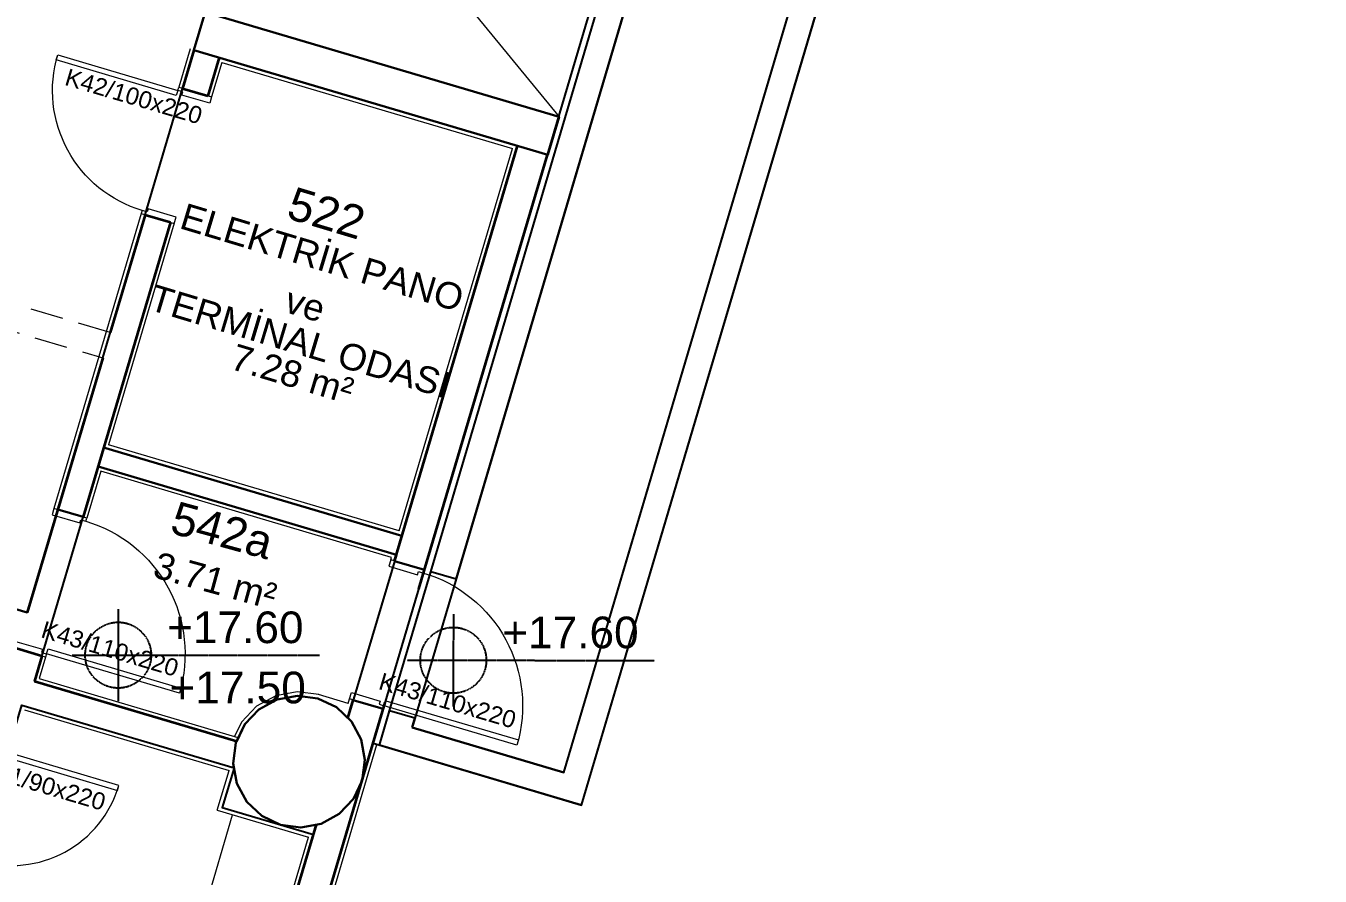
# Model space of a CAD drawing. Header units: millimetres. Extents: x 62878 to 70819, y -67946 to -61850.
# Drawn here: x 68204 to 69185, y -64000 to -63355 of the extents above; entities that cross this region are included whole.
import ezdxf
from ezdxf.enums import TextEntityAlignment as Align

# ---------------------------------------------------------------- set-up
doc = ezdxf.new("R2010")
doc.units = ezdxf.units.MM
doc.linetypes.add('HIDDEN', pattern=[0.375, 0.25, -0.125])
for name, color, linetype, lineweight in [('-ARKE M-0-Cihaz', 41, 'Continuous', 30), ('BAP', 41, 'Continuous', 30), ('DOGRAMA', 171, 'Continuous', 0), ('DUVAR-GAZBETON', 84, 'Continuous', 35), ('DUVAR-GAZBETON_eski', 227, 'Continuous', 13), ('DUVAR-yeni', 3, 'Continuous', 30), ('kapı yangın-yeni', 1, 'Continuous', 13), ('kapı-yeni', 3, 'Continuous', 13), ('SIVA(yeni)', 2, 'Continuous', 9), ('TEFRİŞ-yeni', 53, 'Continuous', 9)]:
    doc.layers.add(name, color=color, linetype=linetype, lineweight=lineweight)
doc.layers.add('alan hesabı1', color=7, linetype='Continuous', plot=False)
for name, color, linetype in [('Alan yazısı 2', 6, 'Continuous'), ('KOT-yeni', 2, 'HIDDEN'), ('MAH-ADI 2', 11, 'Continuous'), ('Mahal no.-yeni', 7, 'Continuous'), ('ÇELİK-yeni', 2, 'Continuous')]:
    doc.layers.add(name, color=color, linetype=linetype)
doc.styles.add('bold', font='arial.ttf', dxfattribs={"height": 10})

msp = doc.modelspace()

# ---------------------------------------------------------------- linework, layer by layer
at = {"layer": '-ARKE M-0-Cihaz', "lineweight": 20}
msp.add_line((68405.13, -63176.05), (68608.1, -63423.9), dxfattribs=at)
msp.add_lwpolyline([(68896.02, -63031.44), (69030.26, -63071.18), (69185.28, -62547.65), (68893, -62461.11, 1.044368), (68063.2, -62298.73, 0.204375), (63106.96, -62494.78, 0.353953), (62932.94, -62997.83), (63753.18, -65779.6), (64154.95, -67142.15), (65336.72, -66792.62), (65336.7, -66829.11), (65270.54, -66829.07, 0.626789), (65270.2, -67369.07), (65531.84, -67369.23, 0.926242), (66130.09, -67369.61), (66391.73, -67369.77, 0.626743), (66392.07, -66829.77), (66326.15, -66829.73), (66326.17, -66793.24), (67506.16, -67144.13), (68467.02, -63899.09), (68625.2, -63946.04), (68896.02, -63031.42)], format="xyb")
at = {"layer": 'alan hesabı1'}
for points in [[(68496.67, -63887.02), (68611.71, -63921.17), (68882.53, -63006.57), (69016.76, -63046.32), (69160.43, -62561.14), (68911.13, -62487.32)], [(67776.82, -64578.94), (67784.88, -64551.72), (67689.08, -64523.35), (67798.91, -64157.89), (68089.82, -64244.03), (68200.59, -63870.09), (68361.56, -63917.76), (68352.64, -63947.86), (68421.8, -63968.34), (68244.68, -64566.26), (68009.77, -64496.7), (67968.59, -64635.73)]]:
    msp.add_lwpolyline(points, close=True, dxfattribs=at)
at = {"layer": 'alan hesabı1', "linetype": 'ByBlock'}
msp.add_lwpolyline([(67960.97, -62592.83), (67853.48, -62908.78), (67900.47, -62925.23), (67863.31, -63031.39), (67818.25, -63015.62), (67770.79, -63151.19), (67716.12, -63335.39), (67670.59, -63488.78), (67628.95, -63629.05), (68204.73, -63799.95), (68225.05, -63731.33), (68339.63, -63344.37), (68507.2, -62778.67), (68149.25, -62656.89), (67978.84, -62598.91), (67960.97, -62592.83)], close=True, dxfattribs=at)
at = {"layer": 'alan hesabı1'}
msp.add_lwpolyline([(68258.43, -63689.03), (68484.69, -63756.02), (68447.94, -63880.09), (68439.23, -63871.83), (68425.11, -63865.09), (68409.6, -63863.05), (68394.22, -63865.9), (68380.47, -63873.37), (68369.7, -63884.71), (68363.6, -63897.5), (68210.16, -63852.07), (68258.43, -63689.03)], dxfattribs=at)
at = {"layer": 'BAP'}
for points in [[(68339.63, -63344.37), (68331.11, -63373.14), (68599.58, -63452.66), (68608.1, -63423.9)], [(68458.04, -63896.34), (68450.58, -63882.6), (68439.23, -63871.83), (68425.11, -63865.09), (68409.6, -63863.05), (68394.22, -63865.9), (68380.47, -63873.37), (68369.7, -63884.71), (68362.97, -63898.83), (68360.93, -63914.34), (68363.78, -63929.72), (68371.24, -63943.47), (68382.59, -63954.24), (68396.71, -63960.98), (68412.22, -63963.02), (68427.6, -63960.17), (68441.35, -63952.7), (68452.11, -63941.35), (68458.85, -63927.24), (68460.89, -63911.73)]]:
    msp.add_lwpolyline(points, close=True, dxfattribs=at)
at = {"layer": 'DOGRAMA', "lineweight": -2}
msp.add_lwpolyline([(66522.14, -66852.65), (67506.16, -67144.13), (68892.83, -62461.06)], dxfattribs=at)
at = {"layer": 'DUVAR-GAZBETON', "ltscale": 0.5}
for p, q in [((68331.11, -63373.14), (68322.5, -63402.21)), ((68350.29, -63378.82), (68341.7, -63407.83)), ((68322.5, -63402.21), (68341.7, -63407.83)), ((68322.5, -63402.21), (68341.7, -63407.83)), ((68483.27, -63760.82), (68576.56, -63445.84)), ((68501.75, -63781.93), (68599.31, -63452.58)), ((68313.3, -63503.71), (68247.06, -63727.42)), ((68294.11, -63498.09), (68267.64, -63587.5)), ((68294.11, -63498.09), (68313.3, -63503.71)), ((68294.11, -63498.09), (68313.3, -63503.71)), ((68261.96, -63606.68), (68204.73, -63799.95)), ((68261.96, -63606.68), (68227.89, -63721.74)), ((68215.83, -63832.89), (68196.66, -63827.21)), ((68215.83, -63832.89), (68210.16, -63852.07)), ((68210.16, -63852.07), (68363.6, -63897.5)), ((68220.15, -64732.61), (68476.19, -63868.23)), ((68447.94, -63880.09), (68452.03, -63866.29)), ((68209.35, -64685.57), (68424.02, -63960.83))]:
    msp.add_line(p, q, dxfattribs=at)
at = {"layer": 'DUVAR-GAZBETON_eski', "linetype": 'HIDDEN', "ltscale": 100}
for p, q in [((68267.64, -63587.5), (67389.28, -63327.41)), ((67383.6, -63346.59), (68261.96, -63606.68))]:
    msp.add_line(p, q, dxfattribs=at)
at = {"layer": 'DUVAR-yeni'}
for p, q in [((68488.94, -63741.64), (68262.69, -63674.65)), ((68484.69, -63756.02), (68258.43, -63689.03)), ((68204.73, -63799.95), (67904.9, -63710.96)), ((68247.06, -63727.42), (68227.89, -63721.74)), ((68506.01, -63767.55), (68483.27, -63760.82)), ((68474.77, -63873.02), (68452.03, -63866.29))]:
    msp.add_line(p, q, dxfattribs=at)
at = {"layer": 'kapı yangın-yeni'}
for points in [[(68291.94, -63494.84), (68291.23, -63497.24), (68316.16, -63504.62), (68317.58, -63499.83), (68296.49, -63493.58), (68295.78, -63495.98), (68291.94, -63494.84, -0.414214), (68227.83, -63376.78), (68318.92, -63403.75), (68319.63, -63401.36), (68344.56, -63408.74), (68343.14, -63413.53), (68322.04, -63407.29), (68322.75, -63404.89), (68318.92, -63403.75), (68317.78, -63407.59), (68226.69, -63380.62), (68227.83, -63376.78)], [(68249.23, -63730.67), (68249.94, -63728.27), (68225.01, -63720.89), (68223.59, -63725.68), (68244.69, -63731.93), (68245.4, -63729.53), (68249.23, -63730.67, -0.414214), (68320.1, -63861.16), (68219.42, -63831.34), (68218.71, -63833.74), (68193.78, -63826.36), (68195.2, -63821.57), (68216.29, -63827.81), (68215.58, -63830.21), (68219.42, -63831.34), (68220.56, -63827.51), (68321.23, -63857.32), (68320.1, -63861.16)], [(68505.27, -63769.94), (68505.98, -63767.54), (68480.39, -63759.97), (68478.97, -63764.76), (68500.72, -63771.2), (68501.43, -63768.8), (68505.27, -63769.94, -0.414214), (68576.13, -63900.43), (68475.45, -63870.62), (68474.74, -63873.02), (68449.15, -63865.43), (68450.57, -63860.64), (68472.33, -63867.09), (68471.62, -63869.48), (68475.45, -63870.62), (68476.59, -63866.78), (68577.27, -63896.59), (68576.13, -63900.43)]]:
    msp.add_lwpolyline(points, format="xyb", dxfattribs=at)
at = {"layer": 'kapı-yeni'}
msp.add_lwpolyline([(68168.67, -63988.4), (68167.96, -63990.8), (68147.83, -63984.83), (68149.25, -63980.04), (68165.55, -63984.87), (68164.84, -63987.26), (68168.67, -63988.4, 0.414214), (68274.32, -63931.04), (68192.82, -63906.9), (68193.53, -63904.5), (68173.39, -63898.54), (68171.97, -63903.33), (68188.27, -63908.16), (68188.98, -63905.76), (68192.82, -63906.9), (68191.68, -63910.74), (68273.18, -63934.88), (68274.32, -63931.04)], format="xyb", dxfattribs=at)
at = {"layer": 'KOT-yeni'}
for p, q in [((68273.74, -63797.24), (68273.69, -63867.24)), ((68527.91, -63801.13), (68527.87, -63871.13)), ((68238.71, -63832.22), (68426.34, -63832.34)), ((68492.89, -63836.11), (68680.51, -63836.23))]:
    msp.add_line(p, q, dxfattribs=at)
for centre in [(68273.71, -63832.24), (68527.89, -63836.13)]:
    msp.add_circle(centre, 25, dxfattribs=at)
at = {"layer": 'SIVA(yeni)', "ltscale": 0.5}
for p, q in [((68328.23, -63372.29), (68319.63, -63401.36)), ((68352.31, -63382.55), (68344.57, -63408.68)), ((68352.31, -63382.55), (68572.84, -63447.87)), ((68486.92, -63737.91), (68572.84, -63447.87)), ((68486.92, -63737.91), (68266.42, -63672.62)), ((68480.96, -63758.05), (68260.46, -63692.76)), ((68480.39, -63759.96), (68480.96, -63758.05)), ((68448.14, -63868.82), (68425.6, -63862.13)), ((68448.14, -63868.82), (68449.15, -63865.43))]:
    msp.add_line(p, q, dxfattribs=at)
at = {"layer": 'SIVA(yeni)'}
for p, q in [((68291.25, -63497.2), (68225.01, -63720.89)), ((68316.18, -63504.57), (68266.42, -63672.62)), ((68260.46, -63692.76), (68249.94, -63728.27)), ((68218.71, -63833.74), (68213.88, -63850.04)), ((68213.88, -63850.04), (68364.45, -63894.63)), ((68202.61, -63873.82), (68357.83, -63919.78)), ((68223.82, -64731), (68469.9, -63899.94)), ((68352.64, -63947.86), (68361.56, -63917.76)), ((68348.91, -63949.89), (68357.83, -63919.78)), ((68352.64, -63947.86), (68421.8, -63968.34)), ((68348.91, -63949.89), (68418.07, -63970.37)), ((68242.66, -64562.53), (68418.07, -63970.37))]:
    msp.add_line(p, q, dxfattribs=at)
at = {"layer": 'SIVA(yeni)', "ltscale": 0.5}
msp.add_lwpolyline([(68426.32, -63862.35), (68425.97, -63862.18), (68409.52, -63860.02), (68393.2, -63863.04), (68378.62, -63870.96), (68367.2, -63882.99), (68362, -63893.9)], dxfattribs=at)
at = {"layer": 'TEFRİŞ-yeni'}
msp.add_line((68185.13, -64545.5), (68360.54, -63953.33), dxfattribs=at)
at = {"layer": 'ÇELİK-yeni'}
for p, q in [((68510.77, -63768.96), (68897.63, -62462.46)), ((68529.95, -63774.64), (68911.13, -62487.32)), ((68611.71, -63921.17), (68882.53, -63006.57)), ((68625.2, -63946.04), (68896.02, -63031.42)), ((68479.54, -63874.44), (68510.77, -63768.96)), ((68529.95, -63774.64), (68510.77, -63768.96)), ((68471.82, -63900.51), (68479.54, -63874.44)), ((68498.71, -63880.12), (68479.54, -63874.44)), ((68496.67, -63887.02), (68498.71, -63880.12)), ((68611.71, -63921.17), (68496.67, -63887.02)), ((68625.2, -63946.04), (68471.82, -63900.51))]:
    msp.add_line(p, q, dxfattribs=at)

# ---------------------------------------------------------------- texts
at = {"layer": 'Alan yazısı 2', "style": 'bold'}
for s, rotation, p in [('7.28 m²', 343.27546, (68405.85, -63618.8)), ('3.71 m²', 344.65691, (68347.32, -63775.65))]:
    msp.add_text(s, height=20, rotation=rotation, dxfattribs=at).set_placement(p, align=Align.MIDDLE_CENTER)
at = {"layer": 'kapı yangın-yeni', "style": 'bold'}
for s, p in [('K42/100x220', (68285.53, -63408.29)), ('K43/110x220', (68267.51, -63827.4)), ('K43/110x220', (68523.55, -63866.67))]:
    msp.add_text(s, height=13, rotation=343.58314, dxfattribs=at).set_placement(p, align=Align.MIDDLE_CENTER)
at = {"layer": 'kapı-yeni', "style": 'bold'}
msp.add_text('K31/90x220', height=13, rotation=343.58314, dxfattribs=at).set_placement((68217.08, -63930.48), align=Align.MIDDLE_CENTER)
at = {"layer": 'KOT-yeni', "style": 'bold'}
for s, p in [('+17.60', (68310.8, -63823.07)), ('+17.60', (68564.97, -63826.95)), ('+17.50', (68312.56, -63868.74))]:
    msp.add_text(s, height=24, rotation=359.96432, dxfattribs=at).set_placement(p)
at = {"layer": 'MAH-ADI 2', "style": 'bold'}
for s, p in [('ELEKTRİK PANO', (68428.44, -63530.43)), ('TERMİNAL ODASI', (68411.68, -63594.16)), ('ve', (68415.62, -63566.2))]:
    msp.add_text(s, height=20, rotation=343.27546, dxfattribs=at).set_placement(p, align=Align.MIDDLE_CENTER)
at = {"layer": 'Mahal no.-yeni', "color": 1, "style": 'bold'}
for s, rotation, p in [('522', 343.27546, (68431.74, -63496.8)), ('542a', 344.65691, (68352.66, -63737.45))]:
    msp.add_text(s, height=25, rotation=rotation, dxfattribs=at).set_placement(p, align=Align.MIDDLE_CENTER)

doc.saveas('drawing.dxf')
